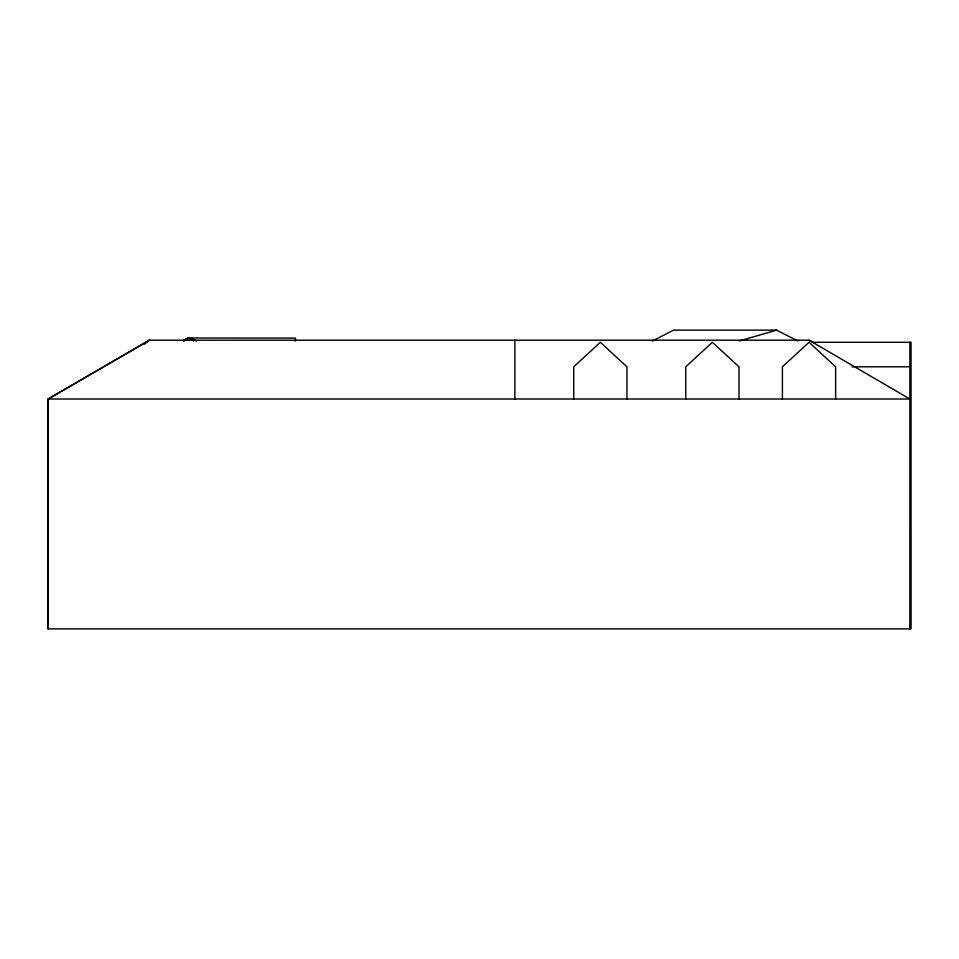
<?xml version="1.0" encoding="UTF-8"?>
<svg xmlns="http://www.w3.org/2000/svg" width="959" height="959" viewBox="0 0 959 959"><rect width="100%" height="100%" fill="white"/><g stroke="black" fill="none" stroke-linecap="round" stroke-linejoin="round"><path stroke-width="1.44" d="M144.581 344.113L149.065 340.193L809.156 340.193L814.311 343.166M48.226 628.876L48.226 399.016L149.065 340.193M149.868 340.193L48.01 399.016L47.95 628.876L911.05 628.876L911.038 342.291L811.985 342.291M183.469 340.936L188.611 338L295.456 338.083L295.456 341.056M183.565 341.02L188.659 338.083L190.817 339.138M183.792 340.625L188.611 338L192.807 340.193M183.505 340.673L188.611 338L184.512 340.193L188.611 338L193.754 340.936M184.404 340.181L188.611 338M652.3 341.032L673.602 330.124L776.598 330.124L797.9 341.032M739.185 340.972L776.598 330.124M851.964 366.794L909.863 366.794M48.226 399.016L909.863 399.016L809.024 340.193M191.344 338.083L196.487 341.092M909.863 342.291L909.863 628.876M835.637 399.016L835.637 366.794L809.024 342.291L782.412 366.794L782.412 399.016M738.993 399.016L738.993 366.794L712.381 342.291L685.769 366.794L685.769 399.016M626.946 399.016L626.946 366.794L600.346 342.291L573.734 366.794L573.734 399.016M514.899 340.193L514.899 399.016"/></g></svg>
